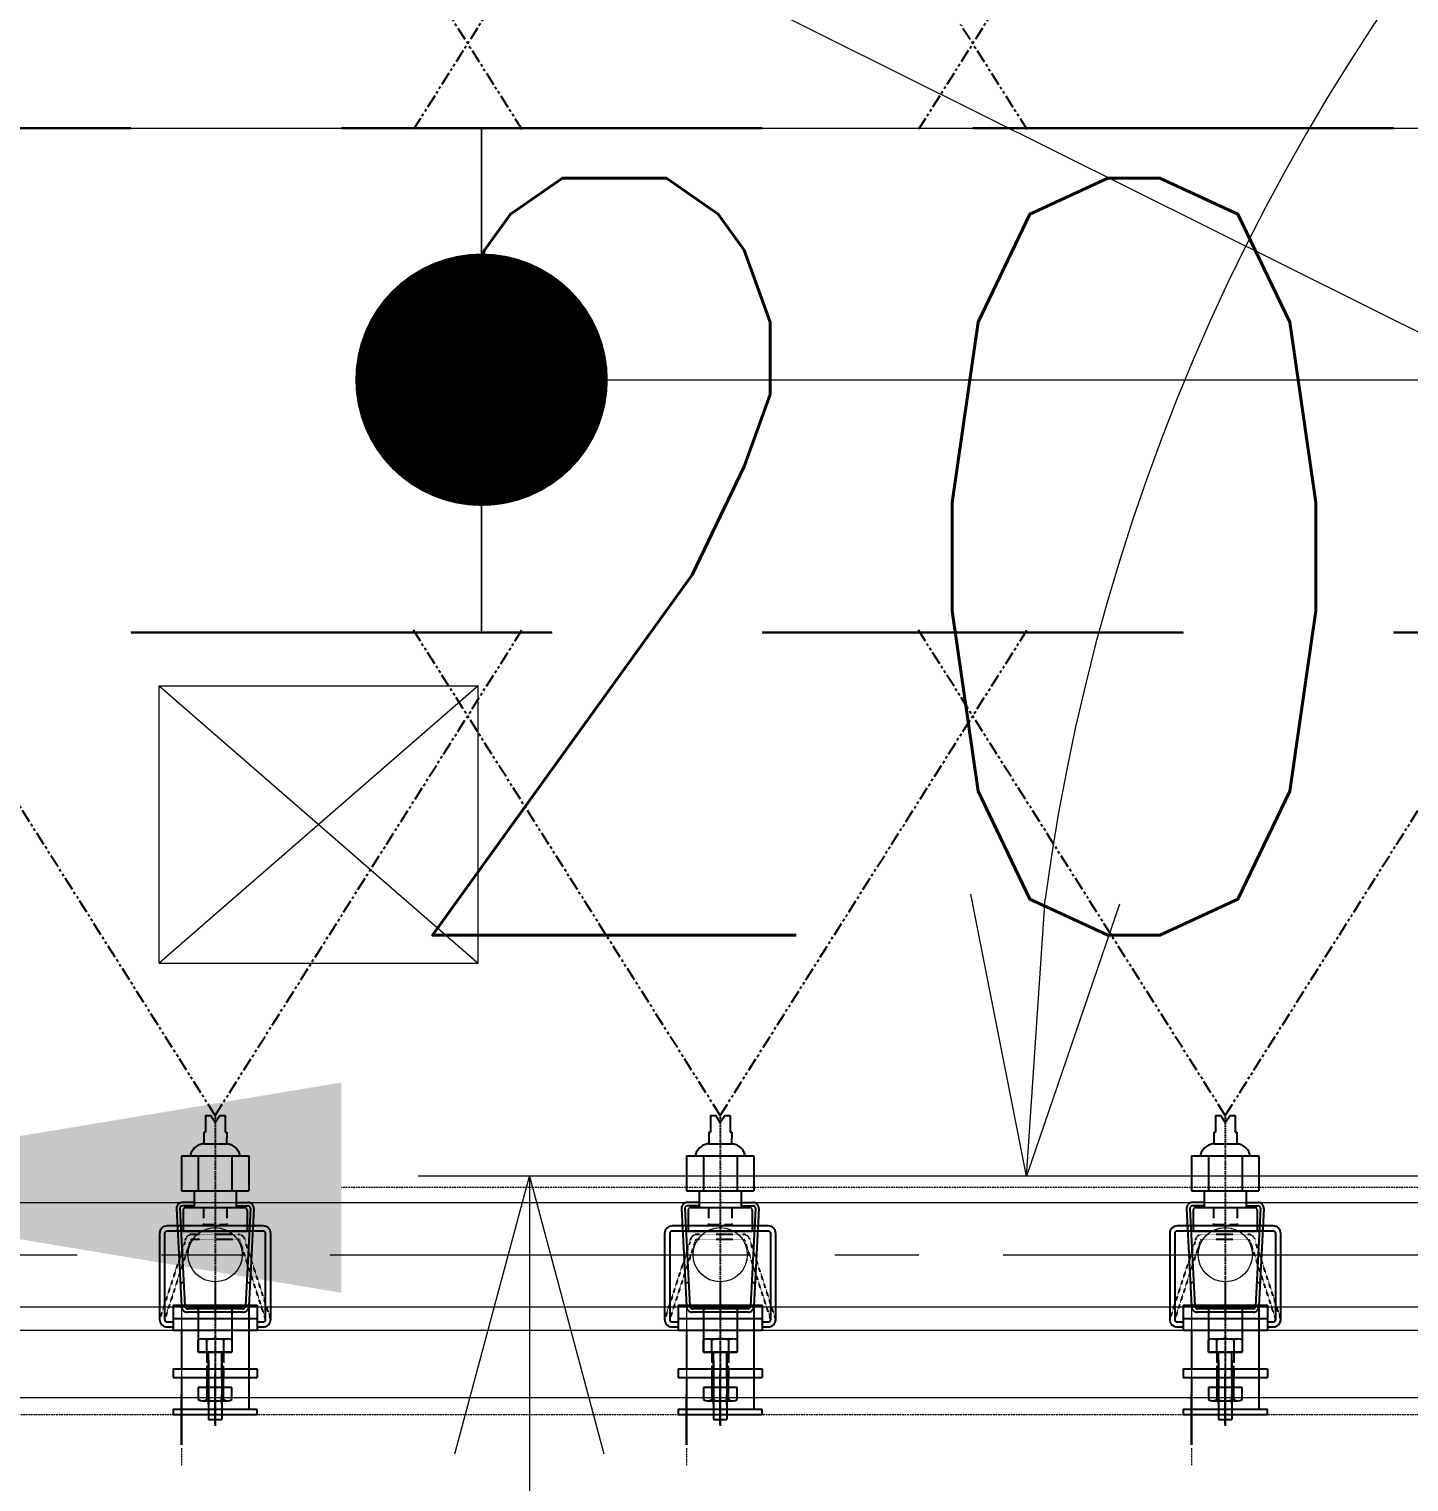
# Model space of a CAD drawing. Header units: inches. Extents: x 702888 to 852715, y 9845 to 271320.
# Drawn here: x 741018 to 741838, y 88730 to 89593 of the extents above; entities that cross this region are included whole.
import ezdxf

# ---------------------------------------------------------------- set-up
doc = ezdxf.new("R2010")
doc.units = ezdxf.units.IN
doc.header["$MEASUREMENT"] = 0
doc.header["$PDMODE"] = 34
for name, pattern in [('CENTER2', [1.125, 0.75, -0.125, 0.125, -0.125]), ('CENTERX2', [4, 2.5, -0.5, 0.5, -0.5]), ('DASHED2', [0.375, 0.25, -0.125]), ('DASHEDX2', [1.5, 1, -0.5]), ('HIDDEN', [9.525, 6.35, -3.175]), ('HIDDEN2', [0.1875, 0.125, -0.0625]), ('PHANTOM2', [31.75, 15.875, -3.175, 3.175, -3.175, 3.175, -3.175])]:
    doc.linetypes.add(name, pattern=pattern)
doc.layers.get('0').update_dxf_attribs({"lineweight": 5})
doc.layers.get('Defpoints').update_dxf_attribs({"lineweight": 5})
doc.layers.add('chain', color=2, linetype='Continuous', lineweight=5)
doc.layers.add('electtric city', color=1, linetype='Continuous', lineweight=5)
doc.layers.add('Nozzle', color=7, linetype='Continuous')
doc.layers.add('Riser Support', color=7, linetype='Continuous')
doc.styles.add('s', font='simplex.shx', dxfattribs={"width": 0.8})
doc.dimstyles.new('D1', dxfattribs={"dimscale": 66, "dimtxt": 2.5, "dimasz": 2.5, "dimexe": 1, "dimexo": 1, "dimgap": 1.25, "dimtad": 1, "dimdec": 0, "dimdsep": 46, "dimtxsty": 'Standard', "dimblk": 'OPEN30', "dimcen": 2.5, "dimclrd": 150, "dimclre": 150, "dimclrt": 140, "dimadec": 0, "dimazin": 0, "dimtfac": 1, "dimtdec": 0, "dimtmove": 0, "dimatfit": 3, "dimfxl": 1, "dimtfill": 1, "dimlwd": 13, "dimlwe": 13, "dimarcsym": 0})
doc.dimstyles.new('mahesh', dxfattribs={"dimscale": 150, "dimtxt": 3, "dimasz": 2.5, "dimexe": 1, "dimexo": 1, "dimgap": 1, "dimtad": 1, "dimdec": 1, "dimzin": 12, "dimtxsty": 's', "dimcen": 2.5, "dimclrd": 1, "dimclre": 1, "dimclrt": 1, "dimadec": 0, "dimazin": 3, "dimtfac": 1, "dimtdec": 1, "dimtmove": 0, "dimatfit": 3, "dimfxl": 1.25, "dimlwd": 13, "dimlwe": 13, "dimarcsym": 0})

# ---------------------------------------------------------------- blocks, each defined once
blk = doc.blocks.new('*D626')
at = {"layer": 'chain', "color": 1, "linetype": 'DASHEDX2', "lineweight": 13, "transparency": 16777216}
for p, q in [((-5068.04, -5147.56), (-5068.04, -5477.69)), ((-3068.04, -5147.56), (-3068.04, -5477.69)), ((-3443.04, -5327.69), (-4693.04, -5327.69))]:
    blk.add_line(p, q, dxfattribs=at)
at = {"layer": 'chain', "color": 1, "linetype": 'DASHEDX2', "transparency": 16777216}
for points in [[(-4693.04, -5265.19), (-4693.04, -5390.19), (-5068.04, -5327.69)], [(-3443.04, -5265.19), (-3443.04, -5390.19), (-3068.04, -5327.69)]]:
    blk.add_solid(points, dxfattribs=at)
at = {"layer": 'Defpoints', "color": 0, "linetype": 'DASHEDX2', "transparency": 16777216}
for p in [(-5068.04, -4997.56), (-3068.04, -4997.56), (-5068.04, -5327.69)]:
    blk.add_point(p, dxfattribs=at)
at = {"layer": 'chain', "color": 1, "linetype": 'DASHEDX2', "transparency": 16777216, "insert": (-4068.04, -4952.69), "char_height": 450, "attachment_point": 5, "style": 's'}
blk.add_mtext('2000', dxfattribs=at)
blk = doc.blocks.new('A$C4D81176E')
at = {"layer": 'Nozzle', "color": 2, "linetype": 'PHANTOM2', "ltscale": 0.5}
for q in [(361.29, 4.67), (361.29, -359.71)]:
    blk.add_line((72.96, -177.52), q, dxfattribs=at)
at = {"layer": 'Nozzle', "color": 2}
for p, q in [((17.67, -154.51), (-40.49, -157.52)), ((18.11, -154.51), (17.67, -154.51)), ((18.51, -154.6), (18.11, -154.51)), ((18.9, -154.74), (18.51, -154.6)), ((19.3, -154.91), (18.9, -154.74)), ((19.65, -155.13), (19.3, -154.91)), ((20.01, -155.4), (19.65, -155.13)), ((20.27, -155.66), (20.01, -155.4)), ((-43.98, -160.56), (-44.03, -161.01)), ((-44.03, -194.04), (-44.03, -161.01)), ((-43.89, -160.17), (-43.98, -160.56)), ((-43.81, -159.77), (-43.89, -160.17)), ((-43.63, -159.37), (-43.81, -159.77)), ((-43.41, -159.02), (-43.63, -159.37)), ((-43.14, -158.67), (-43.41, -159.02)), ((-42.83, -158.4), (-43.14, -158.67)), ((-42.48, -158.14), (-42.83, -158.4)), ((-42.13, -157.92), (-42.48, -158.14)), ((-41.77, -157.74), (-42.13, -157.92)), ((-41.91, -160.48), (-42, -160.74)), ((-42, -160.74), (-42, -161.01)), ((-42, -194.04), (-42, -161.01)), ((-41.82, -160.26), (-41.91, -160.48)), ((-41.64, -160.03), (-41.82, -160.26)), ((-41.33, -157.61), (-41.77, -157.74)), ((-41.47, -159.86), (-41.64, -160.03)), ((-41.25, -159.68), (-41.47, -159.86)), ((-40.94, -157.52), (-41.33, -157.61)), ((-41.02, -159.59), (-41.25, -159.68)), ((-40.76, -159.5), (-41.02, -159.59)), ((-40.49, -157.52), (-40.94, -157.52)), ((-40.49, -159.5), (-40.76, -159.5)), ((17.67, -156.5), (-40.49, -159.5)), ((-26.32, -156.77), (-26.32, -158.75)), ((4.15, -158.49), (4.15, -196.51)), ((16.65, -158.49), (4.15, -158.49)), ((16.92, -158.53), (16.65, -158.49)), ((17.18, -158.58), (16.92, -158.53)), ((17.4, -158.71), (17.18, -158.58)), ((17.62, -158.84), (17.4, -158.71)), ((17.8, -159.02), (17.62, -158.84)), ((17.93, -156.5), (17.67, -156.5)), ((17.98, -159.24), (17.8, -159.02)), ((18.2, -156.59), (17.93, -156.5)), ((18.06, -159.5), (17.98, -159.24)), ((18.15, -159.73), (18.06, -159.5)), ((18.15, -159.99), (18.15, -159.73)), ((18.15, -159.99), (18.15, -195.01)), ((18.42, -156.68), (18.2, -156.59)), ((18.64, -156.86), (18.42, -156.68)), ((18.82, -157.03), (18.64, -156.86)), ((18.95, -157.25), (18.82, -157.03)), ((19.08, -157.47), (18.95, -157.25)), ((19.17, -157.74), (19.08, -157.47)), ((19.17, -158), (19.17, -157.74)), ((19.17, -165.03), (19.17, -158)), ((20.54, -156.02), (20.27, -155.66)), ((20.76, -156.37), (20.54, -156.02)), ((20.94, -156.77), (20.76, -156.37)), ((21.07, -157.16), (20.94, -156.77)), ((21.16, -157.56), (21.07, -157.16)), ((21.16, -158), (21.16, -157.56)), ((21.16, -165.03), (21.16, -157.96)), ((48.98, -157.52), (28.18, -157.52)), ((28.18, -157.52), (28.18, -197.53)), ((48.98, -157.52), (48.98, -197.53)), ((49.64, -162.86), (48.98, -162.73)), ((50.3, -163.04), (49.64, -162.86)), ((50.92, -163.3), (50.3, -163.04)), ((51.54, -163.61), (50.92, -163.3)), ((52.11, -163.97), (51.54, -163.61)), ((52.64, -164.32), (52.11, -163.97)), ((28.18, -165.03), (18.15, -165.03)), ((48.98, -167.5), (28.18, -167.5)), ((53.17, -164.76), (52.64, -164.32)), ((53.66, -165.25), (53.17, -164.76)), ((54.1, -165.78), (53.66, -165.25)), ((54.5, -166.31), (54.1, -165.78)), ((54.9, -166.88), (54.5, -166.31)), ((55.21, -167.5), (54.9, -166.88)), ((55.47, -168.12), (55.21, -167.5)), ((55.65, -168.73), (55.47, -168.12)), ((55.82, -169.4), (55.65, -168.73)), ((55.96, -170.06), (55.82, -169.4)), ((56, -170.77), (55.96, -170.06)), ((56, -170.77), (55.96, -184.32)), ((62.98, -170.77), (56, -170.77)), ((62.98, -170.77), (62.98, -171.69)), ((72.96, -171.69), (62.98, -171.69)), ((72.96, -171.69), (72.96, -174.83)), ((68.67, -177.52), (72.96, -174.83)), ((68.67, -177.52), (72.96, -180.35)), ((72.96, -180.35), (72.96, -183.49)), ((48.98, -187.5), (28.18, -187.5)), ((53.17, -190.29), (53.66, -189.8)), ((53.66, -189.8), (54.1, -189.31)), ((54.1, -189.31), (54.5, -188.74)), ((54.5, -188.74), (54.85, -188.17)), ((54.85, -188.17), (55.16, -187.59)), ((55.16, -187.59), (55.43, -186.97)), ((55.43, -186.97), (55.65, -186.31)), ((55.65, -186.31), (55.78, -185.69)), ((55.78, -185.69), (55.91, -184.99)), ((55.91, -184.99), (55.96, -184.32)), ((62.98, -184.37), (55.96, -184.32)), ((72.96, -183.49), (62.98, -183.44)), ((62.98, -183.44), (62.98, -184.37)), ((-44.03, -194.04), (-43.98, -194.44)), ((-43.98, -194.44), (-43.89, -194.88)), ((-43.89, -194.88), (-43.81, -195.28)), ((-43.81, -195.28), (-43.63, -195.67)), ((-43.63, -195.67), (-43.41, -196.03)), ((-43.41, -196.03), (-43.14, -196.34)), ((-43.14, -196.34), (-42.83, -196.65)), ((-42.83, -196.65), (-42.48, -196.91)), ((-42.48, -196.91), (-42.13, -197.13)), ((-42.13, -197.13), (-41.77, -197.31)), ((-42, -194.04), (-42, -194.3)), ((-42, -194.3), (-41.91, -194.53)), ((-41.91, -194.53), (-41.82, -194.79)), ((-41.82, -194.79), (-41.64, -195.01)), ((-41.77, -197.31), (-41.33, -197.44)), ((-41.64, -195.01), (-41.47, -195.19)), ((-41.47, -195.19), (-41.25, -195.32)), ((-41.33, -197.44), (-40.94, -197.53)), ((-41.25, -195.32), (-41.02, -195.45)), ((-41.02, -195.45), (-40.76, -195.5)), ((-40.94, -197.53), (-40.49, -197.53)), ((-40.76, -195.5), (-40.49, -195.54)), ((17.67, -198.54), (-40.49, -195.54)), ((17.67, -200.53), (-40.49, -197.53)), ((-26.32, -196.25), (-26.32, -198.28)), ((16.65, -196.51), (4.15, -196.51)), ((16.65, -196.51), (16.92, -196.51)), ((16.65, -196.51), (16.92, -196.51)), ((16.92, -196.51), (17.18, -196.42)), ((16.92, -196.51), (17.18, -196.42)), ((17.18, -196.42), (17.4, -196.34)), ((17.18, -196.42), (17.4, -196.34)), ((17.4, -196.34), (17.62, -196.16)), ((17.4, -196.34), (17.62, -196.16)), ((17.62, -196.16), (17.8, -195.98)), ((17.62, -196.16), (17.8, -195.98)), ((17.67, -198.54), (17.93, -198.5)), ((17.8, -195.98), (17.98, -195.76)), ((17.8, -195.98), (17.98, -195.76)), ((17.93, -198.5), (18.2, -198.46)), ((17.98, -195.76), (18.06, -195.54)), ((17.98, -195.76), (18.06, -195.54)), ((18.06, -195.54), (18.15, -195.28)), ((18.06, -195.54), (18.15, -195.28)), ((28.18, -190.02), (18.15, -190.02)), ((18.15, -195.28), (18.15, -195.01)), ((18.15, -195.28), (18.15, -195.01)), ((18.2, -198.46), (18.42, -198.32)), ((18.42, -198.32), (18.64, -198.19)), ((18.64, -198.19), (18.82, -198.01)), ((18.82, -198.01), (18.95, -197.79)), ((18.95, -197.79), (19.08, -197.53)), ((19.08, -197.53), (19.17, -197.31)), ((19.17, -190.02), (19.17, -197.04)), ((19.17, -197.31), (19.17, -197.04)), ((20.76, -198.68), (20.94, -198.28)), ((20.94, -198.28), (21.07, -197.88)), ((21.07, -197.88), (21.16, -197.44)), ((21.16, -190.02), (21.16, -197.04)), ((21.16, -197.44), (21.16, -197.04)), ((48.98, -197.53), (28.18, -197.53)), ((48.98, -192.32), (49.64, -192.18)), ((49.64, -192.18), (50.26, -191.96)), ((50.26, -191.96), (50.92, -191.74)), ((50.92, -191.74), (51.5, -191.43)), ((51.5, -191.43), (52.07, -191.08)), ((52.07, -191.08), (52.64, -190.73)), ((52.64, -190.73), (53.17, -190.29)), ((17.67, -200.53), (18.11, -200.49)), ((18.11, -200.49), (18.51, -200.44)), ((18.51, -200.44), (18.9, -200.31)), ((18.9, -200.31), (19.3, -200.13)), ((19.3, -200.13), (19.65, -199.91)), ((19.65, -199.91), (20.01, -199.65)), ((20.01, -199.65), (20.27, -199.34)), ((20.27, -199.34), (20.54, -199.03)), ((20.54, -199.03), (20.76, -198.68))]:
    blk.add_line(p, q, dxfattribs=at)
at = {"layer": 'Nozzle', "color": 8, "linetype": 'HIDDEN'}
for p, q in [((8.17, -170.5), (8.17, -184.5)), ((18.15, -170.5), (8.17, -170.5)), ((18.15, -184.5), (8.17, -184.5))]:
    blk.add_line(p, q, dxfattribs=at)
at = {"layer": 'Nozzle', "color": 1, "linetype": 'CENTER2', "ltscale": 0.25}
blk.add_line((72.96, -177.52), (-46.92, -177.52), dxfattribs=at)
blk = doc.blocks.new('*U314')
at = {"layer": 'chain', "color": 7, "linetype": 'Continuous'}
blk.add_line((-20, -152.95, 0), (-20, -215.05, 0), dxfattribs=at)
at = {"layer": 'chain', "color": 5, "linetype": 'DASHEDX2'}
blk.add_line((-20, -238.1, 0), (-20, -248.1, 0), dxfattribs=at)
at = {"layer": 'chain', "color": 7, "linetype": 'Continuous'}
blk.add_circle((0, -123.05, 0), 16.1, dxfattribs=at)
at = {"layer": 'Riser Support', "color": 1, "linetype": 'CENTER2'}
blk.add_line((0, -139.12, 0), (0, -224.69, 0), dxfattribs=at)
at = {"layer": 'Riser Support', "color": 11}
for p, q in [((-25, -152.95, 0), (-25, -167.95, 0)), ((-25, -152.95, 0), (25, -152.95, 0)), ((-10, -152.95, 0), (-10, -180.95, 0)), ((10, -152.95, 0), (10, -180.95, 0)), ((25, -152.95, 0), (25, -167.95, 0)), ((-25, -160.95, 0), (25, -160.95, 0)), ((-25, -167.95, 0), (25, -167.95, 0)), ((-20, -167.95, 0), (-20, -190.95, 0)), ((20, -167.95, 0), (20, -190.95, 0)), ((-10, -180.95, 0), (-10, -173.72, 0)), ((-10, -180.95, 0), (10, -180.95, 0)), ((10, -180.95, 0), (-10, -180.95, 0)), ((-7.5, -172.95, 0), (7.5, -172.95, 0)), ((-5, -180.95, 0), (-5, -173.72, 0)), ((-4, -195.95, 0), (-4, -180.95, 0)), ((4, -195.95, 0), (4, -180.95, 0)), ((5, -173.72, 0), (5, -180.95, 0)), ((10, -173.72, 0), (10, -180.95, 0)), ((-5, -189.03, 0), (-5, -209.18, 0)), ((-4, -185.95, 0), (-4, -220.95, 0)), ((4, -185.95, 0), (4, -220.95, 0)), ((5, -209.18, 0), (5, -189.03, 0)), ((-25, -190.95, 0), (-25, -195.95, 0)), ((-25, -190.95, 0), (25, -190.95, 0)), ((-25, -195.95, 0), (25, -195.95, 0)), ((25, -190.95, 0), (25, -195.95, 0)), ((-10, -201.95, 0), (-10, -209.18, 0)), ((10, -201.95, 0), (-10, -201.95, 0)), ((10, -209.18, 0), (10, -201.95, 0)), ((-7.5, -209.95, 0), (7.5, -209.95, 0)), ((-4, -220.95, 0), (4, -220.95, 0))]:
    blk.add_line(p, q, dxfattribs=at)
at = {"layer": 'Riser Support'}
for p, q in [((20, -152.95, 0), (20, -215.05, 0)), ((-20, -195.95, 0), (-20, -235.95, 0)), ((-20, -195.95, 0), (20, -195.95, 0)), ((-20, -235.95, 0), (-20, -205.95, 0)), ((-4, -211.95, 0), (-4, -205.95, 0)), ((4, -211.95, 0), (4, -205.95, 0))]:
    blk.add_line(p, q, dxfattribs=at)
at = {"layer": 'Riser Support', "color": 11, "linetype": 'HIDDEN'}
for p, q in [((-5, -180.95, 0), (-5, -195.95, 0)), ((5, -180.95, 0), (5, -195.95, 0))]:
    blk.add_line(p, q, dxfattribs=at)
at = {"layer": 'Riser Support', "color": 1, "linetype": 'CENTER2', "ltscale": 200}
blk.add_line((0, -223.95, 0), (0, -193.95, 0), dxfattribs=at)
at = {"layer": 'Riser Support', "elevation": 0}
for points in [[(25, -165.95), (28.5, -165.95, 0.414214), (33, -161.45), (33, -110.45, 0.414214), (28.5, -105.95), (-28.5, -105.95, 0.414214), (-33, -110.45), (-33, -161.45, 0.414214), (-28.5, -165.95), (-25, -165.95)], [(25, -162.95), (28.5, -162.95, 0.414214), (30, -161.45), (30, -110.45, 0.414214), (28.5, -108.95), (-28.5, -108.95, 0.414214), (-30, -110.45), (-30, -161.45, 0.414214), (-28.5, -162.95), (-25, -162.95)]]:
    blk.add_lwpolyline(points, format="xyb", dxfattribs=at)
at = {"layer": 'Riser Support', "linetype": 'HIDDEN2', "ltscale": 0.75, "elevation": 0}
for points in [[(25, -165.95), (28.5, -165.95, 0.414214), (33, -161.45), (18, -115.45, 0.414214), (13.5, -110.95), (-13.5, -110.95, 0.414214), (-18, -115.45), (-33, -161.45, 0.414214), (-28.5, -165.95), (-25, -165.95)], [(25, -162.95), (28.5, -162.95, 0.414214), (30, -161.45), (15, -115.45, 0.414214), (13.5, -113.95), (-13.5, -113.95, 0.414214), (-15, -115.45), (-30, -161.45, 0.414214), (-28.5, -162.95), (-25, -162.95)]]:
    blk.add_lwpolyline(points, format="xyb", dxfattribs=at)
at = {"layer": 'Riser Support', "elevation": 0}
blk.add_lwpolyline([(25, -215.05), (-25, -215.05), (-25, -218.05), (25, -218.05), (25, -215.05)], dxfattribs=at)
at = {"layer": 'Riser Support', "color": 11}
for centre, radius, start, end in [((-7.5, -177.38, 0), 4.44, 55.69029, 124.30971), ((0, -189.53, 0), 16.58, 72.45192, 107.54808), ((7.5, -177.38, 0), 4.44, 55.69029, 124.30971), ((-7.5, -205.51, 0), 4.44, 235.69029, 304.30971), ((0, -193.36, 0), 16.58, 252.45192, 287.54808), ((7.5, -205.51, 0), 4.44, 235.69029, 304.30971)]:
    blk.add_arc(centre, radius, start, end, dxfattribs=at)
at = {"color": 0, "linetype": 'ByBlock', "lineweight": -2, "extrusion": (0, 0, -1), "xscale": -1, "zscale": -1, "rotation": 270}
blk.add_blockref('A$C4D81176E', (177.52, -113.19, 0), dxfattribs=at)
blk = doc.blocks.new('*U293')
at = {"layer": 'chain', "color": 0, "linetype": 'ByBlock', "lineweight": -2, "transparency": 16777216}
for p in [(12000, 0), (12300, 0), (12600, 0)]:
    blk.add_blockref('*U314', p, dxfattribs=at)
blk = doc.blocks.new('*U290')
at = {"layer": 'chain', "color": 7, "linetype": 'Continuous'}
blk.add_line((-20, -152.95, 0), (-20, -215.05, 0), dxfattribs=at)
at = {"layer": 'chain', "color": 5, "linetype": 'DASHEDX2'}
blk.add_line((-20, -238.1, 0), (-20, -248.1, 0), dxfattribs=at)
at = {"layer": 'chain', "color": 7, "linetype": 'Continuous'}
blk.add_circle((0, -123.05, 0), 16.1, dxfattribs=at)
at = {"layer": 'Riser Support', "color": 1, "linetype": 'CENTER2'}
blk.add_line((0, -139.12, 0), (0, -224.69, 0), dxfattribs=at)
at = {"layer": 'Riser Support', "color": 11}
for p, q in [((-25, -152.95, 0), (-25, -167.95, 0)), ((-25, -152.95, 0), (25, -152.95, 0)), ((-10, -152.95, 0), (-10, -180.95, 0)), ((10, -152.95, 0), (10, -180.95, 0)), ((25, -152.95, 0), (25, -167.95, 0)), ((-25, -160.95, 0), (25, -160.95, 0)), ((-25, -167.95, 0), (25, -167.95, 0)), ((-20, -167.95, 0), (-20, -190.95, 0)), ((20, -167.95, 0), (20, -190.95, 0)), ((-10, -180.95, 0), (-10, -173.72, 0)), ((-10, -180.95, 0), (10, -180.95, 0)), ((10, -180.95, 0), (-10, -180.95, 0)), ((-7.5, -172.95, 0), (7.5, -172.95, 0)), ((-5, -180.95, 0), (-5, -173.72, 0)), ((-4, -195.95, 0), (-4, -180.95, 0)), ((4, -195.95, 0), (4, -180.95, 0)), ((5, -173.72, 0), (5, -180.95, 0)), ((10, -173.72, 0), (10, -180.95, 0)), ((-5, -189.03, 0), (-5, -209.18, 0)), ((-4, -185.95, 0), (-4, -220.95, 0)), ((4, -185.95, 0), (4, -220.95, 0)), ((5, -209.18, 0), (5, -189.03, 0)), ((-25, -190.95, 0), (-25, -195.95, 0)), ((-25, -190.95, 0), (25, -190.95, 0)), ((-25, -195.95, 0), (25, -195.95, 0)), ((25, -190.95, 0), (25, -195.95, 0)), ((-10, -201.95, 0), (-10, -209.18, 0)), ((10, -201.95, 0), (-10, -201.95, 0)), ((10, -209.18, 0), (10, -201.95, 0)), ((-7.5, -209.95, 0), (7.5, -209.95, 0)), ((-4, -220.95, 0), (4, -220.95, 0))]:
    blk.add_line(p, q, dxfattribs=at)
at = {"layer": 'Riser Support'}
for p, q in [((20, -152.95, 0), (20, -215.05, 0)), ((-20, -195.95, 0), (-20, -235.95, 0)), ((-20, -195.95, 0), (20, -195.95, 0)), ((-20, -235.95, 0), (-20, -205.95, 0)), ((-4, -211.95, 0), (-4, -205.95, 0)), ((4, -211.95, 0), (4, -205.95, 0))]:
    blk.add_line(p, q, dxfattribs=at)
at = {"layer": 'Riser Support', "color": 11, "linetype": 'HIDDEN'}
for p, q in [((-5, -180.95, 0), (-5, -195.95, 0)), ((5, -180.95, 0), (5, -195.95, 0))]:
    blk.add_line(p, q, dxfattribs=at)
at = {"layer": 'Riser Support', "color": 1, "linetype": 'CENTER2', "ltscale": 200}
blk.add_line((0, -223.95, 0), (0, -193.95, 0), dxfattribs=at)
at = {"layer": 'Riser Support', "elevation": 0}
for points in [[(25, -165.95), (28.5, -165.95, 0.414214), (33, -161.45), (33, -110.45, 0.414214), (28.5, -105.95), (-28.5, -105.95, 0.414214), (-33, -110.45), (-33, -161.45, 0.414214), (-28.5, -165.95), (-25, -165.95)], [(25, -162.95), (28.5, -162.95, 0.414214), (30, -161.45), (30, -110.45, 0.414214), (28.5, -108.95), (-28.5, -108.95, 0.414214), (-30, -110.45), (-30, -161.45, 0.414214), (-28.5, -162.95), (-25, -162.95)]]:
    blk.add_lwpolyline(points, format="xyb", dxfattribs=at)
at = {"layer": 'Riser Support', "linetype": 'HIDDEN2', "ltscale": 0.75, "elevation": 0}
for points in [[(25, -165.95), (28.5, -165.95, 0.414214), (33, -161.45), (18, -115.45, 0.414214), (13.5, -110.95), (-13.5, -110.95, 0.414214), (-18, -115.45), (-33, -161.45, 0.414214), (-28.5, -165.95), (-25, -165.95)], [(25, -162.95), (28.5, -162.95, 0.414214), (30, -161.45), (15, -115.45, 0.414214), (13.5, -113.95), (-13.5, -113.95, 0.414214), (-15, -115.45), (-30, -161.45, 0.414214), (-28.5, -162.95), (-25, -162.95)]]:
    blk.add_lwpolyline(points, format="xyb", dxfattribs=at)
at = {"layer": 'Riser Support', "elevation": 0}
blk.add_lwpolyline([(25, -215.05), (-25, -215.05), (-25, -218.05), (25, -218.05), (25, -215.05)], dxfattribs=at)
at = {"layer": 'Riser Support', "color": 11}
for centre, radius, start, end in [((-7.5, -177.38, 0), 4.44, 55.69029, 124.30971), ((0, -189.53, 0), 16.58, 72.45192, 107.54808), ((7.5, -177.38, 0), 4.44, 55.69029, 124.30971), ((-7.5, -205.51, 0), 4.44, 235.69029, 304.30971), ((0, -193.36, 0), 16.58, 252.45192, 287.54808), ((7.5, -205.51, 0), 4.44, 235.69029, 304.30971)]:
    blk.add_arc(centre, radius, start, end, dxfattribs=at)
at = {"color": 0, "linetype": 'ByBlock', "lineweight": -2, "extrusion": (0, 0, -1), "xscale": -1, "zscale": -1, "rotation": 270}
blk.add_blockref('A$C4D81176E', (177.52, -113.19, 0), dxfattribs=at)
blk = doc.blocks.new('*U319')
at = {"layer": 'chain', "color": 0, "linetype": 'ByBlock', "lineweight": -2, "transparency": 16777216}
for p in [(12300, 0), (12600, 0), (12900, 0)]:
    blk.add_blockref('*U290', p, dxfattribs=at)
blk = doc.blocks.new('*U312')
at = {"layer": 'chain', "color": 7, "linetype": 'Continuous'}
blk.add_line((-20, -152.95, 0), (-20, -215.05, 0), dxfattribs=at)
at = {"layer": 'chain', "color": 5, "linetype": 'DASHEDX2'}
blk.add_line((-20, -238.1, 0), (-20, -248.1, 0), dxfattribs=at)
at = {"layer": 'chain', "color": 7, "linetype": 'Continuous'}
blk.add_circle((0, -123.05, 0), 16.1, dxfattribs=at)
at = {"layer": 'Riser Support', "color": 1, "linetype": 'CENTER2'}
blk.add_line((0, -139.12, 0), (0, -224.69, 0), dxfattribs=at)
at = {"layer": 'Riser Support', "color": 11}
for p, q in [((-25, -152.95, 0), (-25, -167.95, 0)), ((-25, -152.95, 0), (25, -152.95, 0)), ((-10, -152.95, 0), (-10, -180.95, 0)), ((10, -152.95, 0), (10, -180.95, 0)), ((25, -152.95, 0), (25, -167.95, 0)), ((-25, -160.95, 0), (25, -160.95, 0)), ((-25, -167.95, 0), (25, -167.95, 0)), ((-20, -167.95, 0), (-20, -190.95, 0)), ((20, -167.95, 0), (20, -190.95, 0)), ((-10, -180.95, 0), (-10, -173.72, 0)), ((-10, -180.95, 0), (10, -180.95, 0)), ((10, -180.95, 0), (-10, -180.95, 0)), ((-7.5, -172.95, 0), (7.5, -172.95, 0)), ((-5, -180.95, 0), (-5, -173.72, 0)), ((-4, -195.95, 0), (-4, -180.95, 0)), ((4, -195.95, 0), (4, -180.95, 0)), ((5, -173.72, 0), (5, -180.95, 0)), ((10, -173.72, 0), (10, -180.95, 0)), ((-5, -189.03, 0), (-5, -209.18, 0)), ((-4, -185.95, 0), (-4, -220.95, 0)), ((4, -185.95, 0), (4, -220.95, 0)), ((5, -209.18, 0), (5, -189.03, 0)), ((-25, -190.95, 0), (-25, -195.95, 0)), ((-25, -190.95, 0), (25, -190.95, 0)), ((-25, -195.95, 0), (25, -195.95, 0)), ((25, -190.95, 0), (25, -195.95, 0)), ((-10, -201.95, 0), (-10, -209.18, 0)), ((10, -201.95, 0), (-10, -201.95, 0)), ((10, -209.18, 0), (10, -201.95, 0)), ((-7.5, -209.95, 0), (7.5, -209.95, 0)), ((-4, -220.95, 0), (4, -220.95, 0))]:
    blk.add_line(p, q, dxfattribs=at)
at = {"layer": 'Riser Support'}
for p, q in [((20, -152.95, 0), (20, -215.05, 0)), ((-20, -195.95, 0), (-20, -235.95, 0)), ((-20, -195.95, 0), (20, -195.95, 0)), ((-20, -235.95, 0), (-20, -205.95, 0)), ((-4, -211.95, 0), (-4, -205.95, 0)), ((4, -211.95, 0), (4, -205.95, 0))]:
    blk.add_line(p, q, dxfattribs=at)
at = {"layer": 'Riser Support', "color": 11, "linetype": 'HIDDEN'}
for p, q in [((-5, -180.95, 0), (-5, -195.95, 0)), ((5, -180.95, 0), (5, -195.95, 0))]:
    blk.add_line(p, q, dxfattribs=at)
at = {"layer": 'Riser Support', "color": 1, "linetype": 'CENTER2', "ltscale": 200}
blk.add_line((0, -223.95, 0), (0, -193.95, 0), dxfattribs=at)
at = {"layer": 'Riser Support', "elevation": 0}
for points in [[(25, -165.95), (28.5, -165.95, 0.414214), (33, -161.45), (33, -110.45, 0.414214), (28.5, -105.95), (-28.5, -105.95, 0.414214), (-33, -110.45), (-33, -161.45, 0.414214), (-28.5, -165.95), (-25, -165.95)], [(25, -162.95), (28.5, -162.95, 0.414214), (30, -161.45), (30, -110.45, 0.414214), (28.5, -108.95), (-28.5, -108.95, 0.414214), (-30, -110.45), (-30, -161.45, 0.414214), (-28.5, -162.95), (-25, -162.95)]]:
    blk.add_lwpolyline(points, format="xyb", dxfattribs=at)
at = {"layer": 'Riser Support', "linetype": 'HIDDEN2', "ltscale": 0.75, "elevation": 0}
for points in [[(25, -165.95), (28.5, -165.95, 0.414214), (33, -161.45), (18, -115.45, 0.414214), (13.5, -110.95), (-13.5, -110.95, 0.414214), (-18, -115.45), (-33, -161.45, 0.414214), (-28.5, -165.95), (-25, -165.95)], [(25, -162.95), (28.5, -162.95, 0.414214), (30, -161.45), (15, -115.45, 0.414214), (13.5, -113.95), (-13.5, -113.95, 0.414214), (-15, -115.45), (-30, -161.45, 0.414214), (-28.5, -162.95), (-25, -162.95)]]:
    blk.add_lwpolyline(points, format="xyb", dxfattribs=at)
at = {"layer": 'Riser Support', "elevation": 0}
blk.add_lwpolyline([(25, -215.05), (-25, -215.05), (-25, -218.05), (25, -218.05), (25, -215.05)], dxfattribs=at)
at = {"layer": 'Riser Support', "color": 11}
for centre, radius, start, end in [((-7.5, -177.38, 0), 4.44, 55.69029, 124.30971), ((0, -189.53, 0), 16.58, 72.45192, 107.54808), ((7.5, -177.38, 0), 4.44, 55.69029, 124.30971), ((-7.5, -205.51, 0), 4.44, 235.69029, 304.30971), ((0, -193.36, 0), 16.58, 252.45192, 287.54808), ((7.5, -205.51, 0), 4.44, 235.69029, 304.30971)]:
    blk.add_arc(centre, radius, start, end, dxfattribs=at)
at = {"color": 0, "linetype": 'ByBlock', "lineweight": -2, "extrusion": (0, 0, -1), "xscale": -1, "zscale": -1, "rotation": 270}
blk.add_blockref('A$C4D81176E', (177.52, -113.19, 0), dxfattribs=at)
blk = doc.blocks.new('*U298')
at = {"layer": 'chain', "color": 0, "linetype": 'ByBlock', "lineweight": -2, "transparency": 16777216}
for p in [(12000, 0), (12300, 0), (12600, 0)]:
    blk.add_blockref('*U312', p, dxfattribs=at)
blk = doc.blocks.new('*U316')
at = {"layer": 'chain', "color": 7, "linetype": 'Continuous'}
blk.add_line((-20, -152.95, 0), (-20, -215.05, 0), dxfattribs=at)
at = {"layer": 'chain', "color": 5, "linetype": 'DASHEDX2'}
blk.add_line((-20, -238.1, 0), (-20, -248.1, 0), dxfattribs=at)
at = {"layer": 'chain', "color": 7, "linetype": 'Continuous'}
blk.add_circle((0, -123.05, 0), 16.1, dxfattribs=at)
at = {"layer": 'Riser Support', "color": 1, "linetype": 'CENTER2'}
blk.add_line((0, -139.12, 0), (0, -224.69, 0), dxfattribs=at)
at = {"layer": 'Riser Support', "color": 11}
for p, q in [((-25, -152.95, 0), (-25, -167.95, 0)), ((-25, -152.95, 0), (25, -152.95, 0)), ((-10, -152.95, 0), (-10, -180.95, 0)), ((10, -152.95, 0), (10, -180.95, 0)), ((25, -152.95, 0), (25, -167.95, 0)), ((-25, -160.95, 0), (25, -160.95, 0)), ((-25, -167.95, 0), (25, -167.95, 0)), ((-20, -167.95, 0), (-20, -190.95, 0)), ((20, -167.95, 0), (20, -190.95, 0)), ((-10, -180.95, 0), (-10, -173.72, 0)), ((-10, -180.95, 0), (10, -180.95, 0)), ((10, -180.95, 0), (-10, -180.95, 0)), ((-7.5, -172.95, 0), (7.5, -172.95, 0)), ((-5, -180.95, 0), (-5, -173.72, 0)), ((-4, -195.95, 0), (-4, -180.95, 0)), ((4, -195.95, 0), (4, -180.95, 0)), ((5, -173.72, 0), (5, -180.95, 0)), ((10, -173.72, 0), (10, -180.95, 0)), ((-5, -189.03, 0), (-5, -209.18, 0)), ((-4, -185.95, 0), (-4, -220.95, 0)), ((4, -185.95, 0), (4, -220.95, 0)), ((5, -209.18, 0), (5, -189.03, 0)), ((-25, -190.95, 0), (-25, -195.95, 0)), ((-25, -190.95, 0), (25, -190.95, 0)), ((-25, -195.95, 0), (25, -195.95, 0)), ((25, -190.95, 0), (25, -195.95, 0)), ((-10, -201.95, 0), (-10, -209.18, 0)), ((10, -201.95, 0), (-10, -201.95, 0)), ((10, -209.18, 0), (10, -201.95, 0)), ((-7.5, -209.95, 0), (7.5, -209.95, 0)), ((-4, -220.95, 0), (4, -220.95, 0))]:
    blk.add_line(p, q, dxfattribs=at)
at = {"layer": 'Riser Support'}
for p, q in [((20, -152.95, 0), (20, -215.05, 0)), ((-20, -195.95, 0), (-20, -235.95, 0)), ((-20, -195.95, 0), (20, -195.95, 0)), ((-20, -235.95, 0), (-20, -205.95, 0)), ((-4, -211.95, 0), (-4, -205.95, 0)), ((4, -211.95, 0), (4, -205.95, 0))]:
    blk.add_line(p, q, dxfattribs=at)
at = {"layer": 'Riser Support', "color": 11, "linetype": 'HIDDEN'}
for p, q in [((-5, -180.95, 0), (-5, -195.95, 0)), ((5, -180.95, 0), (5, -195.95, 0))]:
    blk.add_line(p, q, dxfattribs=at)
at = {"layer": 'Riser Support', "color": 1, "linetype": 'CENTER2', "ltscale": 200}
blk.add_line((0, -223.95, 0), (0, -193.95, 0), dxfattribs=at)
at = {"layer": 'Riser Support', "elevation": 0}
for points in [[(25, -165.95), (28.5, -165.95, 0.414214), (33, -161.45), (33, -110.45, 0.414214), (28.5, -105.95), (-28.5, -105.95, 0.414214), (-33, -110.45), (-33, -161.45, 0.414214), (-28.5, -165.95), (-25, -165.95)], [(25, -162.95), (28.5, -162.95, 0.414214), (30, -161.45), (30, -110.45, 0.414214), (28.5, -108.95), (-28.5, -108.95, 0.414214), (-30, -110.45), (-30, -161.45, 0.414214), (-28.5, -162.95), (-25, -162.95)]]:
    blk.add_lwpolyline(points, format="xyb", dxfattribs=at)
at = {"layer": 'Riser Support', "linetype": 'HIDDEN2', "ltscale": 0.75, "elevation": 0}
for points in [[(25, -165.95), (28.5, -165.95, 0.414214), (33, -161.45), (18, -115.45, 0.414214), (13.5, -110.95), (-13.5, -110.95, 0.414214), (-18, -115.45), (-33, -161.45, 0.414214), (-28.5, -165.95), (-25, -165.95)], [(25, -162.95), (28.5, -162.95, 0.414214), (30, -161.45), (15, -115.45, 0.414214), (13.5, -113.95), (-13.5, -113.95, 0.414214), (-15, -115.45), (-30, -161.45, 0.414214), (-28.5, -162.95), (-25, -162.95)]]:
    blk.add_lwpolyline(points, format="xyb", dxfattribs=at)
at = {"layer": 'Riser Support', "elevation": 0}
blk.add_lwpolyline([(25, -215.05), (-25, -215.05), (-25, -218.05), (25, -218.05), (25, -215.05)], dxfattribs=at)
at = {"layer": 'Riser Support', "color": 11}
for centre, radius, start, end in [((-7.5, -177.38, 0), 4.44, 55.69029, 124.30971), ((0, -189.53, 0), 16.58, 72.45192, 107.54808), ((7.5, -177.38, 0), 4.44, 55.69029, 124.30971), ((-7.5, -205.51, 0), 4.44, 235.69029, 304.30971), ((0, -193.36, 0), 16.58, 252.45192, 287.54808), ((7.5, -205.51, 0), 4.44, 235.69029, 304.30971)]:
    blk.add_arc(centre, radius, start, end, dxfattribs=at)
at = {"color": 0, "linetype": 'ByBlock', "lineweight": -2, "extrusion": (0, 0, -1), "xscale": -1, "zscale": -1, "rotation": 270}
blk.add_blockref('A$C4D81176E', (177.52, -113.19, 0), dxfattribs=at)
blk = doc.blocks.new('*U302')
at = {"layer": 'chain', "color": 0, "linetype": 'ByBlock', "lineweight": -2, "transparency": 16777216}
for p in [(12300, 0), (12600, 0), (12900, 0)]:
    blk.add_blockref('*U316', p, dxfattribs=at)
blk = doc.blocks.new('_Open30')
at = {"color": 0, "linetype": 'ByBlock', "lineweight": -2}
for p, q in [((-1, 0.2679), (0, 0)), ((0, 0), (-1, -0.2679)), ((0, 0), (-1, 0))]:
    blk.add_line(p, q, dxfattribs=at)
blk = doc.blocks.new('*D361')
at = {"color": 150, "lineweight": 13, "transparency": 16777216}
for p, q in [((742849.07, 89777.45), (742849.07, 90215.82)), ((741983.07, 88911.45), (741544.69, 88911.45))]:
    blk.add_line(p, q, dxfattribs=at)
blk.add_arc((742849.07, 88911.45), 1238.37, 97.63971, 172.36029, dxfattribs=at)
at = {"layer": 'Defpoints', "color": 0, "transparency": 16777216}
for p in [(742229.88, 89983.91), (742849.07, 89711.45), (742049.07, 88911.45), (742849.07, 88911.45), (742849.07, 88911.45)]:
    blk.add_point(p, dxfattribs=at)
at = {"color": 150, "lineweight": 13, "transparency": 16777216, "xscale": 165, "yscale": 165, "zscale": 165}
for p, rotation in [((742849.07, 90149.82), 3.819854759940132), ((741610.69, 88911.45), 266.1801452400628)]:
    blk.add_blockref('_Open30', p, dxfattribs=dict(at, rotation=rotation))
at = {"color": 140, "transparency": 16777216, "insert": (741856.73, 89903.79), "char_height": 165, "attachment_point": 5, "rotation": 45, "bg_fill": 3, "box_fill_scale": 1.25, "bg_fill_color": 256, "bg_fill_true_color": 13158600, "bg_fill_transparency": 0}
blk.add_mtext('90°', dxfattribs=at)
blk = doc.blocks.new('*D362')
at = {"color": 150, "lineweight": 13, "transparency": 16777216}
for p, q in [((740963.18, 89851.89), (741985.49, 89342.09)), ((742849.07, 88911.45), (742133.15, 89268.46))]:
    blk.add_line(p, q, dxfattribs=at)
at = {"layer": 'Defpoints', "color": 0, "transparency": 16777216}
for p in [(742133.15, 89268.46), (742849.07, 88911.45)]:
    blk.add_point(p, dxfattribs=at)
at = {"color": 150, "lineweight": 13, "transparency": 16777216, "xscale": 165, "yscale": 165, "zscale": 165, "rotation": 333.49593816494}
blk.add_blockref('_Open30', (742133.15, 89268.46), dxfattribs=at)
at = {"color": 140, "transparency": 16777216, "insert": (741356.74, 89840.01), "char_height": 165, "attachment_point": 5, "rotation": 333.49594, "bg_fill": 3, "box_fill_scale": 1.25, "bg_fill_color": 256, "bg_fill_true_color": 13158600, "bg_fill_transparency": 0}
blk.add_mtext('R800', dxfattribs=at)
blk = doc.blocks.new('5ty56y')
for p, q in [((739176.32, 79054.53), (739365.76, 79054.53)), ((739176.32, 78889.75), (739365.76, 78889.75))]:
    blk.add_line(p, q)
blk.add_lwpolyline([(739176.32, 79054.53), (739365.76, 78889.75), (739365.76, 79054.53), (739176.32, 78889.75)], close=True)
blk = doc.blocks.new('6t46y4y')
at = {"color": 1, "linetype": 'DASHED2', "ltscale": 1000}
for p, q in [((728828.87, 89534.12), (742828.87, 89534.12)), ((742828.87, 89534.12), (728828.87, 89534.12)), ((742828.87, 89234.12), (728828.87, 89234.12))]:
    blk.add_line(p, q, dxfattribs=at)
blk = doc.blocks.new('*D535')
at = {"color": 150, "lineweight": 13, "transparency": 16777216}
for p, q in [((741983.07, 88911.45), (741249.34, 88911.45)), ((741315.34, 88746.45), (741315.34, 81867.53)), ((741983.07, 81702.53), (741249.34, 81702.53))]:
    blk.add_line(p, q, dxfattribs=at)
at = {"layer": 'Defpoints', "color": 0, "transparency": 16777216}
for p in [(742049.07, 88911.45), (741315.34, 81702.53), (742049.07, 81702.53)]:
    blk.add_point(p, dxfattribs=at)
at = {"color": 150, "lineweight": 13, "transparency": 16777216, "xscale": 165, "yscale": 165, "zscale": 165}
for p, rotation in [((741315.34, 88911.45), 90), ((741315.34, 81702.53), 270)]:
    blk.add_blockref('_Open30', p, dxfattribs=dict(at, rotation=rotation))
at = {"color": 140, "transparency": 16777216, "insert": (741150.34, 85306.99), "char_height": 165, "attachment_point": 5, "rotation": 90, "bg_fill": 3, "box_fill_scale": 1.25, "bg_fill_color": 256, "bg_fill_true_color": 13158600, "bg_fill_transparency": 0}
blk.add_mtext('7209', dxfattribs=at)
blk = doc.blocks.new('A$C3bb54d8b')
at = {"color": 1, "linetype": 'DASHED2'}
for p, q in [((-4609.8, -4697.56), (-4609.8, -4997.56)), ((-4609.8, -4997.56), (-4609.8, -4697.56))]:
    blk.add_line(p, q, dxfattribs=at)
at = {"color": 1, "linetype": 'CENTERX2', "ltscale": 100}
blk.add_line((-17900, -5367.56), (-3068.04, -5367.56), dxfattribs=at)
at = {"color": 1, "linetype": 'DASHED2', "ltscale": 1000}
blk.add_lwpolyline([(-3068.04, -4997.56), (-17068.04, -4997.56), (-17068.04, -4697.56), (-3068.04, -4697.56)], close=True, dxfattribs=at)
at = {"layer": 'chain', "color": 1}
blk.add_line((-4609.8, -4847.56), (-3416.78, -4847.56), dxfattribs=at)
at = {"layer": 'chain', "color": 3}
for p, q in [((-17754.61, -5336.56), (-2902.93, -5336.56)), ((-17754.61, -5398.56), (-2902.93, -5398.56))]:
    blk.add_line(p, q, dxfattribs=at)
at = {"layer": 'chain', "color": 7, "linetype": 'Continuous'}
for p, q in [((-17088.04, -5412.46), (-2948.04, -5412.46)), ((-17088.04, -5452.46), (-2948.04, -5452.46))]:
    blk.add_line(p, q, dxfattribs=at)
at = {"layer": 'chain', "color": 5, "linetype": 'DASHEDX2'}
blk.add_line((-17286.99, -5462.56), (-2849.1, -5462.56), dxfattribs=at)
at = {"layer": 'chain', "color": 1, "const_width": 75}
blk.add_lwpolyline([(-4572.3, -4847.56, -1), (-4647.3, -4847.56, -1)], format="xyb", close=True, dxfattribs=at)
blk.add_lwpolyline([(-4572.3, -4847.56, -1), (-4647.3, -4847.56, -1)], format="xyb", close=True, dxfattribs=at)
at = {"layer": 'chain', "color": 7, "linetype": 'Continuous', "xscale": -1, "rotation": 180}
for name, p in [('*U302', (-17068.04, -4450.61, 0)), ('*U298', (-16768.04, -4450.61, 0))]:
    blk.add_blockref(name, p, dxfattribs=at)
at = {"layer": 'chain', "color": 7, "linetype": 'Continuous'}
for name, p in [('*U319', (-17068.04, -5244.51, 0)), ('*U293', (-16768.04, -5244.51, 0))]:
    blk.add_blockref(name, p, dxfattribs=at)
at = {"layer": 'chain', "color": 5, "linetype": 'DASHEDX2'}
dim = blk.add_linear_dim(base=(-5068.04, -5327.69), p1=(-3068.04, -4997.56), p2=(-5068.04, -4997.56), dimstyle='mahesh', override={"dimfxl": 0.35}, dxfattribs=at)
dim.commit()
dim.dimension.update_dxf_attribs({"geometry": '*D626', "text_midpoint": (-4068.04, -4952.69)})

msp = doc.modelspace()

# ---------------------------------------------------------------- block references
msp.add_blockref('A$C3bb54d8b', (745896.712, 94232.263))

# ---------------------------------------------------------------- next in the draw order: dimensions: what is measured, and where the dimension line sits
dim = msp.add_angular_dim_2l(base=(742229.881, 89983.914), line1=((742849.068, 88911.451), (742049.068, 88911.451)), line2=((742849.068, 89711.451), (742849.068, 88911.451)), dimstyle='D1')
dim.commit()
dim.dimension.update_dxf_attribs({"geometry": '*D361', "text_midpoint": (741856.733, 89903.786)})

# ---------------------------------------------------------------- next in the draw order: dimensions: what is measured, and where the dimension line sits
dim = msp.add_radius_dim(center=(742849.068, 88911.451), mpoint=(742133.146, 89268.46), dimstyle='D1')
dim.commit()
dim.dimension.update_dxf_attribs({"geometry": '*D362', "text_midpoint": (741283.105, 89692.35), "dimtype": 164})

# ---------------------------------------------------------------- next in the draw order: block references
msp.add_blockref('6t46y4y', (0, 0))
at = {"layer": 'electtric city'}
msp.add_blockref('5ty56y', (1919.128, 10148.292), dxfattribs=at)

# ---------------------------------------------------------------- next in the draw order: dimensions: what is measured, and where the dimension line sits
dim = msp.add_linear_dim(base=(741315.337, 81702.53), p1=(742049.068, 88911.451), p2=(742049.068, 81702.53), angle=90, dimstyle='D1')
dim.commit()
dim.dimension.update_dxf_attribs({"geometry": '*D535', "text_midpoint": (741150.337, 85306.99)})

doc.saveas('drawing.dxf')
